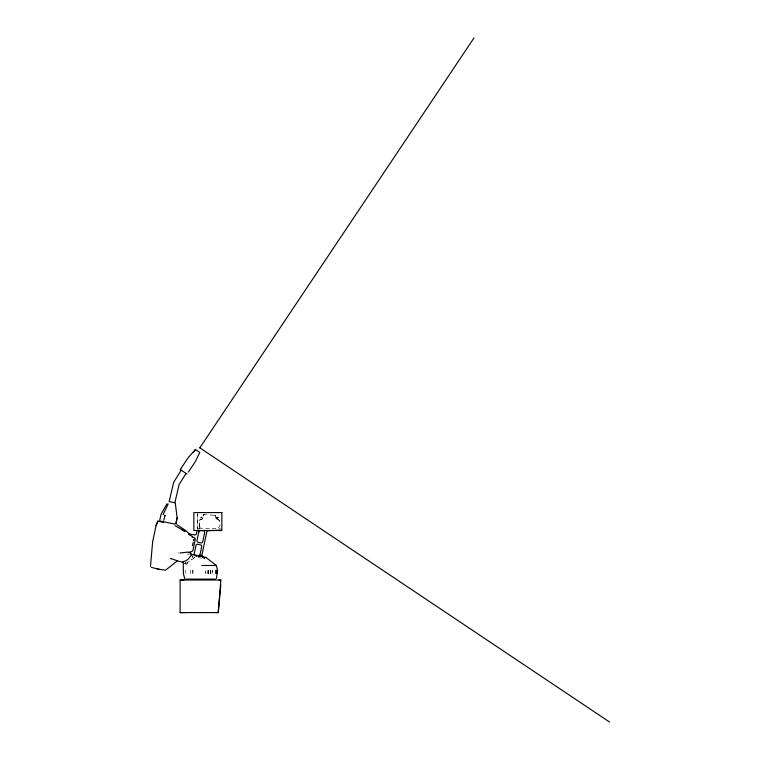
<?xml version="1.0" encoding="UTF-8"?>
<svg xmlns="http://www.w3.org/2000/svg" width="760" height="760" viewBox="0 0 760 760"><rect width="100%" height="100%" fill="white"/><g stroke="black" fill="none" stroke-linecap="round" stroke-linejoin="round"><path stroke-width="0.57" stroke-dasharray="3.8 2.85" d="M197.372 529.197L197.448 513.817M199.88 527.535L199.395 520.913M205.751 570.598L205.751 573.221L205.751 572.061M212.562 572.061L212.562 570.598M199.614 529.036C196.707 528.342 201.647 528.418 198.531 529.036M201.856 517.845C200.459 517.142 202.284 518.197 200.868 517.399M194.769 557.555L194.446 557.545A1.624 1.624 0 0 0 193.154 558.809L188.261 561.858M191.263 559.93L191.387 558.999M199.395 526.385L199.519 520.267L202.502 518.785L203.1 515.565L204.003 514.663L215.042 515.28L216.457 518.757M202.986 516.173L203.461 515.014L204.611 514.539A1.624 1.624 0 0 0 202.986 516.173L203.11 515.546M217.103 517.636C217.502 516.068 219.041 518.358 217.427 518.13C216.714 518.292 219.45 517.55 217.436 517.133C216.923 518.605 219.222 517.836 217.759 517.104C216.457 519.697 218.234 515.726 217.16 517.883M219.383 529.036C220.846 528.219 218.661 528.722 220.447 528.903M185.81 564.005L186.095 563.065L185.231 562.837L186.095 563.065M187.083 563.749L186.884 564.423L184.49 563.255L185.848 564.024A5.386 5.386 0 0 1 184.822 563.492L184.49 563.255M193.125 556.842L192.593 557.184L192.061 555.569M193.154 558.809L194.446 557.545M187.093 563.739L187.948 562.571L186.875 562.466A3.581 3.581 0 0 0 187.805 562.59M177.954 553.061L178.724 552.795M203.993 514.663L204.611 514.539M199.519 527.003A4.132 4.132 0 0 0 201.105 528.589L217.265 528.713C221.293 527.497 220.894 519.184 216.467 518.757M198.332 557.517L201.419 558.172M203.386 558.591L204.81 558.913L204.611 558.362L204.81 558.913M187.445 553.973L189.031 554.658M215.859 516.144L214.482 515.137A1.624 1.624 0 0 1 215.982 516.705L215.85 516.125L215.982 516.705M200.868 517.873C201.514 519.251 200.583 515.907 201.894 517.636M192.384 556.216L192.66 556.994M190.998 553.764L192.593 557.184M212.562 570.285L212.562 573.221M197.448 513.722L197.448 528.694M190.418 570.285L190.418 573.534M185.231 570.285L185.231 573.221M217.806 519.279A1.624 1.624 0 0 1 219.307 520.847M202.986 517.636A1.624 1.624 0 0 1 201.352 519.26M199.395 520.894A1.624 1.624 0 0 1 201.03 519.26M201.02 517.208L201.571 517.133L201.048 517.189M217.512 519.26L216.011 517.693A1.624 1.624 0 0 0 217.512 519.26M216.144 518.263L216.011 517.693L216.134 518.263"/><path stroke-width="1.14" d="M219.925 530.66A1.624 1.624 0 0 0 221.046 530.214L208.373 530.66A1.624 1.624 0 0 0 206.777 531.962L201.875 555.341L202.217 556.681L199.091 556.016M150.47 566.418L152.627 541.918M180.12 580.013L220.837 580.013L218.234 612.588L180.12 612.579L180.12 580.013L183.996 580.003M220.837 584.896L218.225 612.579L215.755 612.579M157.291 569.003L165.528 570.19L177.479 560.832L171.048 558.638M177.118 517.75L175.987 523.573L177.127 517.512L175.266 503.044M184.614 578.35L183.379 573.553L183.255 561.611C187.464 561.146 190.294 557.014 191.491 554.439M152.627 541.908L156.066 525.436L157.861 521.189L158.878 521.408M193.591 540.312L193.791 539.325L193.505 540.683M186.067 473.433L179.094 484.528L174.866 502.769L169.129 501.562L173.698 482.248L181.203 470.164M192.432 545.765L193.144 542.412M197.173 530.176L196.45 533.625A1.624 1.624 0 0 1 194.522 534.888L188.623 533.928M198.664 556.187L199.965 554.923L201.685 546.734A1.624 1.624 0 0 0 200.421 544.806L197.875 544.274A1.624 1.624 0 0 0 195.938 545.538L194.227 553.717A1.624 1.624 0 0 0 195.482 555.636L196.916 555.95M164.588 516.895L164.968 515.194L163.827 520.296M159.733 520.153L161.053 514.311L167 503.794M216.439 578.35L217.578 570.294L216.343 565.478L205.647 557.26L206.511 557.479M156.066 525.426L157.861 521.189L163.505 522.376M163.039 514.729L168.159 503.956M199.804 452.399L195.13 461.976L188.337 472.102M199.832 447.839L473.955 38M193.021 452.589L195.491 449.502L188.366 457.434L180.253 469.528L187.017 474.069M188.803 552.719L192.014 551.342A1.624 1.624 0 0 0 192.973 550.183L195.215 539.495A1.624 1.624 0 0 0 193.952 537.567L192.185 537.187M179.977 552.995L188.394 552.035M185.25 579.13L215.327 579.111M177.479 560.832L176.691 560.718M220.837 580.013L219.079 580.013M201.656 565.487L216.343 565.478L215.45 565.478M185.383 612.579L180.12 612.579M159.989 521.008L175.085 524.163M171.142 558.495L170.743 558.533M151.373 567.359L159.809 569.525M188.499 533.625L189.924 535.221M190.855 554.154L204.639 557.08M203.129 557.27A1.624 1.624 0 0 1 202.54 557.014L203.423 557.327A1.624 1.624 0 0 1 203.927 557.526M197.182 555.997L194.892 555.389M176.814 560.766L183.493 562.438M176.852 524.609L185.706 530.584L193.22 537.519M189.639 552.358L190.998 553.764M175 525.721L185.079 531.269M183.54 562.4L183.255 561.611M181.659 529.644L184.746 531.468M199.69 447.744L609.529 722M196.127 449.948L199.376 452.133M217.369 570.294L217.369 573.534M216.743 570.294L216.743 573.534M215.726 570.294L215.726 573.543M210.539 570.294L210.539 573.543M192.726 570.294L192.726 573.23M202.103 556.558A1.624 1.624 0 0 1 201.875 555.341M199.965 554.923A1.624 1.624 0 0 1 199.253 555.95M208.259 570.608L208.259 573.543L208.259 570.608M198.797 531.962L197.011 540.436A1.624 1.624 0 0 0 198.274 542.364L200.82 542.896A1.624 1.624 0 0 0 202.749 541.642L204.639 532.627A1.624 1.624 0 0 0 203.053 530.66L200.383 530.66A1.624 1.624 0 0 0 198.797 531.962M221.853 512.582L193.847 512.582L193.847 530.499L221.853 530.499L221.853 512.582M190.418 552.596L189.772 552.254A1.624 1.624 0 0 1 190.646 552.833L190.418 552.596"/></g></svg>
